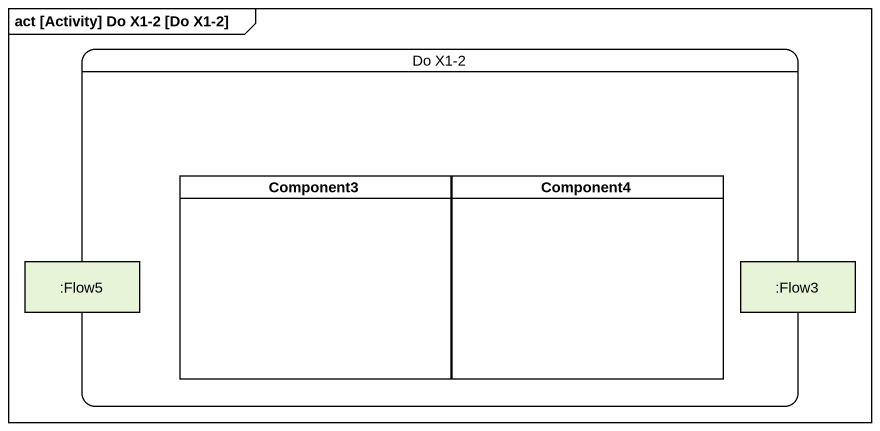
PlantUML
@startuml
mainframe act [Activity] Do X1-2 [Do X1-2]
hide empty description
state "Do X1-2" as Do_X1_2 {
  state Component3 <<partition>>
  state Component4 <<partition>>
  state ":Flow5" as Flow5 <<object>>
  state ":Flow3" as Flow3 <<object>>
}
@enduml
